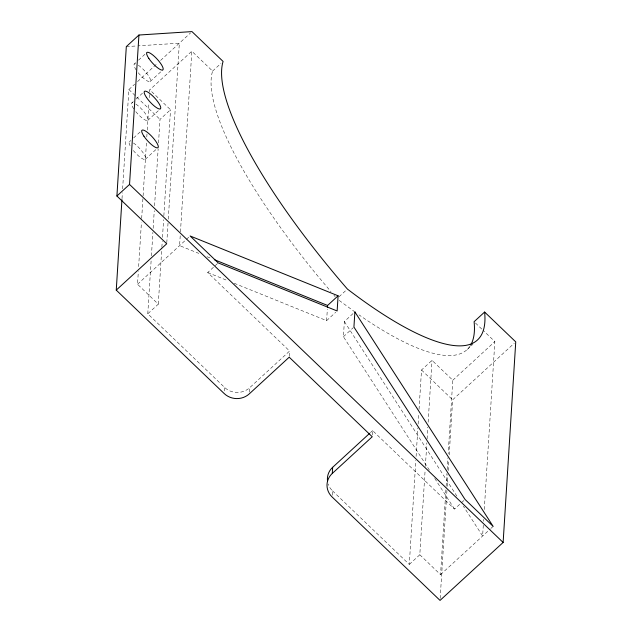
<?xml version="1.0" encoding="UTF-8"?>
<svg xmlns="http://www.w3.org/2000/svg" width="632" height="632" viewBox="0 0 632 632"><rect width="100%" height="100%" fill="white"/><g stroke="black" fill="none" stroke-linecap="round" stroke-linejoin="round"><path stroke-width="0.47" stroke-dasharray="3.16 2.37" d="M122.008 198.685L122.379 192.784M122.624 188.85L128.873 89.546L134.64 84.254M217.503 263.544L207.691 272.558L289.598 351.052L249.64 387.748A17.736 16.63 3.6 0 1 224.565 387.408L147.777 313.812L158.292 304.158L137.531 284.266L138.337 271.499M138.645 266.593L141.426 222.401M141.671 218.475L143.03 196.868M143.093 195.888L146.49 141.884M146.806 136.97L146.987 134.024M147.232 130.097L148.962 102.605M149.27 97.691L149.579 92.786M149.642 91.798L149.768 89.839L191.828 51.2L212.581 71.092A287.584 74.141 47.4 0 0 317.035 275.118L330.986 291.7M147.777 313.812L151.174 259.807M151.419 255.881L152.905 232.307M153.149 228.381L154.263 210.709M154.571 205.795L158.15 148.844M158.521 142.951L160.007 119.385L170.522 109.723L149.768 89.839M158.292 304.158L161.808 248.186M161.871 247.199L162.242 241.313M162.487 237.379L163.601 219.707M163.854 215.781L170.522 109.723M166.793 242.775L168.025 223.112M168.278 219.178L179.346 43.189L138.1 45.859M180.215 235.815L179.599 245.635L198.78 253.385M180.46 231.889L191.828 51.2M224.344 390.916L224.565 387.408M249.363 392.132L249.64 387.748M289.266 356.314L289.598 351.052M234.219 283.286L326.625 320.637L327.337 309.253M332.219 495.219L332.495 490.835A17.736 16.63 3.6 0 1 328.174 484.009M429.412 470.145L343.413 336.722L344.369 321.546L354.181 312.532M372.343 434.998L372.619 430.605L454.519 509.1L460.831 503.301M332.495 490.835L409.291 564.423L415.84 460.333M416.085 456.407L417.878 427.935M418.123 424.001L418.676 415.169M419.048 409.275L421.52 369.997L432.035 360.335L452.788 380.227L448.159 453.871M409.291 564.423L419.806 554.77L425.115 470.319M425.368 466.392L426.845 442.819M427.098 438.892L427.832 427.113M428.141 422.2L432.035 360.335M419.806 554.77L440.559 574.654L446.058 487.264M446.121 486.277L446.919 473.51M447.172 469.584L447.914 457.805M440.156 598.433L446.966 490.282M447.211 486.348L447.954 474.553M448.199 470.619L448.823 460.791M449.194 454.89L452.654 399.827L514.29 343.216M483.298 525.224L482.619 536.023L463.406 506.208M483.543 521.297L483.67 519.33M484.286 509.511L494.848 341.596L483.093 330.323M134.324 64.022L135.722 62.734M138.526 60.159L146.94 52.432M137.523 81.599L157.716 63.058M160.599 60.411L190.564 32.888M150.226 81.512L162.843 69.923M131.875 102.905L133.281 101.618M136.085 99.042L143.093 92.604M147.785 120.396L160.402 108.807M129.434 141.789L130.832 140.501M133.636 137.926L142.05 130.2M212.581 71.092L220.995 63.366M145.336 159.28L157.25 148.338M137.531 284.266L190.114 235.973M339.005 296.795L346.715 289.717M326.625 320.637L335.734 312.263M343.413 336.722L353.225 327.708M370.439 432.612L372.619 430.605M467.301 349.401L472.91 344.25M452.788 380.227L494.848 341.596M461.534 502.661L464.338 500.086M440.559 574.654L490.329 528.944M491.032 528.297L493.134 526.369M126.313 46.618L137.12 45.923M206.996 256.711L211.57 258.559M207.691 272.558L227.82 280.695M339.218 300.429L354.133 311.378M475.477 323.031L482.398 329.659M128.873 89.546L160.007 119.385M421.52 369.997L452.654 399.827M333.941 295.215L335.126 296.621M344.369 321.546L456.999 496.278M434.761 478.432L454.519 509.1M470.161 345.902A287.584 74.141 47.4 0 1 358.968 314.862M135.904 104.13A11.818 3.049 47.4 0 1 148.133 119.606A11.818 3.049 47.4 0 1 135.453 111.216M133.779 108.917A11.818 3.049 47.4 0 1 132.767 102.716M133.455 143.014A11.818 3.049 47.4 0 1 145.684 158.49A11.818 3.049 47.4 0 1 133.012 150.108M130.066 145.692A11.818 3.049 47.4 0 1 130.318 141.6M138.345 65.246A11.818 3.049 47.4 0 1 150.574 80.722A11.818 3.049 47.4 0 1 137.902 72.332M136.22 70.034A11.818 3.049 47.4 0 1 135.216 63.832"/><path stroke-width="0.95" d="M332.274 473.447L372.232 436.752L289.211 357.191L249.253 393.894A17.736 16.63 3.6 0 1 224.186 393.546L116.256 290.12L166.73 243.762L116.912 196.023L126.313 46.618L138.937 35.029L191.962 31.6L223.096 61.438A287.584 74.141 47.4 0 0 347.418 289.069A287.584 74.141 47.4 0 0 484.61 312.042L515.744 341.88L503.127 542.453L440.038 600.4L332.108 496.973A17.736 16.63 3.6 0 1 332.274 473.447L332.661 467.309L369.712 433.276M116.256 290.12L121.944 199.665M116.912 196.023L129.536 184.433L138.937 35.029M327.455 307.35L327.581 305.454L338.096 295.8L190.114 235.973L218.206 262.904L337.14 310.976L338.096 295.8M484.61 312.042L474.095 321.704A287.584 74.141 47.4 0 1 470.65 345.112M214.303 259.665L327.581 305.454M129.536 184.433L503.127 542.453M327.518 481.173A17.736 16.63 3.6 0 1 332.661 467.309M354.884 311.884L353.928 327.068L465.034 499.438L493.134 526.369L354.884 311.884M148.844 58.444A11.818 3.049 47.4 0 0 162.843 69.923A11.818 3.049 47.4 0 0 152.991 55.166A11.818 3.049 47.4 0 0 148.844 58.444M143.946 136.22A11.818 3.049 47.4 0 0 157.953 147.69A11.818 3.049 47.4 0 0 148.101 132.933A11.818 3.049 47.4 0 0 143.946 136.22M146.395 97.328A11.818 3.049 47.4 0 0 160.402 108.807A11.818 3.049 47.4 0 0 150.55 94.05A11.818 3.049 47.4 0 0 146.395 97.328"/></g></svg>
